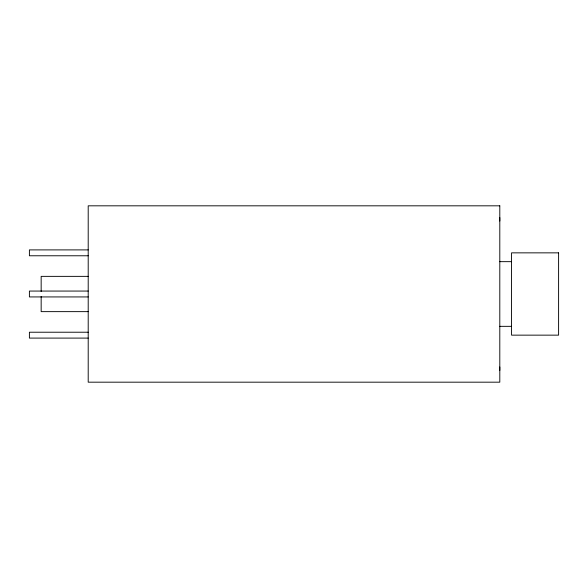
<?xml version="1.0" encoding="UTF-8"?>
<svg xmlns="http://www.w3.org/2000/svg" width="588" height="588" viewBox="0 0 588 588"><rect width="100%" height="100%" fill="white"/><g stroke="black" fill="none" stroke-linecap="round" stroke-linejoin="round"><path stroke-width="0.88" d="M499.8 370.418L499.8 366.971M499.8 221.029L499.8 217.582M88.2 249.9L29.4 249.9L29.4 255.773L88.2 255.78M499.8 261.66L511.56 261.66M88.2 276.36L41.16 276.36L41.16 291.486M88.2 291.06L29.4 291.06L29.4 296.933L88.2 296.94M88.2 311.64L41.16 311.64L41.16 296.514M499.8 326.34L511.56 326.34M88.2 332.22L29.4 332.22L29.4 338.093L88.2 338.1M499.8 205.822L88.2 205.822L88.2 382.178L499.8 382.178L499.8 205.822M558.6 252.855L511.56 252.855L511.56 335.145L558.6 335.145L558.6 252.855"/></g></svg>
